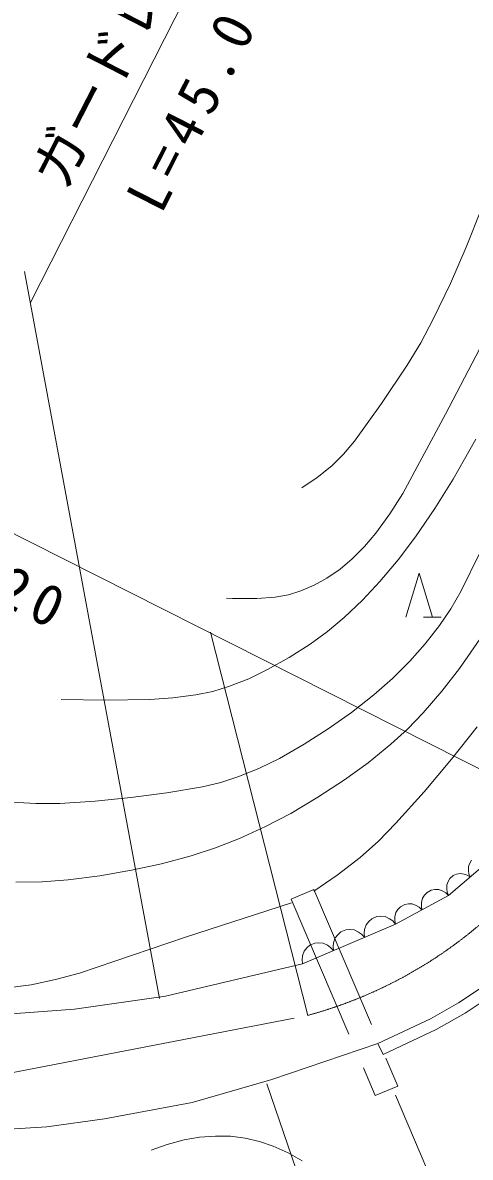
# Model space of a CAD drawing. Units: millimetres, scale not verified. Extents: x 61703 to 701703, y 4439 to 364439.
# Drawn here: x 406710 to 425020, y 245752 to 292105 of the extents above; entities that cross this region are included whole.
import ezdxf
from ezdxf.enums import TextEntityAlignment as Align

# ---------------------------------------------------------------- set-up
doc = ezdxf.new("R2010")
doc.units = ezdxf.units.MM
doc.header["$LTSCALE"] = 1000
doc.linetypes.add('DASHED', pattern=[7.5, 6, -1.5])
doc.linetypes.add('LONG_DASHED_DOTTED', pattern=[15.25, 12, -1.5, 0.25, -1.5])
doc.layers.add('S-SUV', color=7, linetype='Continuous', lineweight=13)
doc.styles.add('ＭＳ ゴシック', font='')
doc.styles.get('ＭＳ ゴシック').set_extended_font_data('MS Gothic')

msp = doc.modelspace()

# ---------------------------------------------------------------- linework, layer by layer
at = {"layer": 'S-SUV'}
for p, q in [((407026, 280674), (417325, 300899)), ((424854, 282930), (425494, 284535)), ((424205, 281446), (424854, 282930)), ((406790, 281943), (412302, 252241)), ((423502, 279989), (424205, 281446)), ((422989, 279029), (423502, 279989)), ((425709, 279367), (424009, 276108)), ((422430, 278111), (422989, 279029)), ((421380, 276546), (422430, 278111)), ((420277, 275011), (421380, 276546)), ((424009, 276108), (422252, 272869)), ((419836, 274482), (420277, 275011)), ((424316, 273458), (425242, 275093)), ((419360, 274004), (419836, 274482)), ((418759, 273531), (419360, 274004)), ((418124, 273109), (418759, 273531)), ((423570, 272263), (424316, 273458)), ((403574, 272622), (429193, 259704)), ((422252, 272869), (421728, 272043)), ((422773, 271101), (423570, 272263)), ((421728, 272043), (421154, 271249)), ((421154, 271249), (420695, 270706)), ((420695, 270706), (420193, 270204)), ((422068, 270166), (422773, 271101)), ((424626, 268869), (425440, 270507)), ((419693, 269786), (419157, 269416)), ((420193, 270204), (419693, 269786)), ((421322, 269277), (422068, 270166)), ((419157, 269416), (418637, 269128)), ((422377, 267822), (422926, 269618)), ((422926, 269618), (423475, 267822)), ((418092, 268895), (417577, 268737)), ((418637, 269128), (418092, 268895)), ((420610, 268518), (421322, 269277)), ((424219, 268158), (424626, 268869)), ((415288, 268587), (415045, 268595)), ((415520, 268580), (415288, 268587)), ((416285, 268578), (415520, 268580)), ((417040, 268637), (416285, 268578)), ((417577, 268737), (417040, 268637)), ((419862, 267808), (420610, 268518)), ((423761, 267480), (424219, 268158)), ((419180, 267236), (419862, 267808)), ((423101, 267822), (423821, 267822)), ((423175, 266731), (423761, 267480)), ((418372, 251550), (414387, 267199)), ((418463, 266714), (419180, 267236)), ((424571, 265728), (425629, 267227)), ((417612, 266170), (418463, 266714)), ((422547, 266027), (423175, 266731)), ((416726, 265676), (417612, 266170)), ((415956, 265305), (416726, 265676)), ((421831, 265314), (422547, 266027)), ((423848, 264792), (424571, 265728)), ((415174, 264996), (415956, 265305)), ((421074, 264646), (421831, 265314)), ((413796, 264640), (414487, 264787)), ((414487, 264787), (415174, 264996)), ((423087, 263904), (423848, 264792)), ((408291, 264456), (410096, 264425)), ((410096, 264425), (411905, 264455)), ((411905, 264455), (412855, 264518)), ((412855, 264518), (413796, 264640)), ((420163, 263928), (421074, 264646)), ((419211, 263255), (420163, 263928)), ((422449, 263243), (423087, 263904)), ((424256, 262013), (425305, 263345)), ((418225, 262626), (419211, 263255)), ((421769, 262626), (422449, 263243)), ((417210, 262051), (418225, 262626)), ((420835, 261874), (421769, 262626)), ((416392, 261650), (417210, 262051)), ((423137, 260684), (424256, 262013)), ((415553, 261305), (416392, 261650)), ((419870, 261175), (420835, 261874)), ((414070, 260886), (414816, 261066)), ((414816, 261066), (415553, 261305)), ((418784, 260459), (419870, 261175)), ((411138, 260454), (412611, 260641)), ((412611, 260641), (414070, 260886)), ((421978, 259398), (423137, 260684)), ((406262, 260263), (407245, 260207)), ((407245, 260207), (408227, 260211)), ((408227, 260211), (409679, 260302)), ((409679, 260302), (411138, 260454)), ((417675, 259801), (418784, 260459)), ((416636, 259262), (417675, 259801)), ((415579, 258783), (416636, 259262)), ((421261, 258672), (421978, 259398)), ((414601, 258398), (415579, 258783)), ((420511, 257997), (421261, 258672)), ((413605, 258070), (414601, 258398)), ((411159, 257480), (412391, 257747)), ((412391, 257747), (413605, 258070)), ((419577, 257284), (420511, 257997)), ((424129, 256453), (425900, 257960)), ((424996, 257775), (424944, 257639)), ((425072, 257897), (424996, 257775)), ((409864, 257255), (411159, 257480)), ((418614, 256622), (419577, 257284)), ((424456, 257316), (424324, 257260)), ((424599, 257345), (424456, 257316)), ((424768, 257322), (424599, 257345)), ((424895, 257280), (424768, 257322)), ((425014, 257207), (424895, 257280)), ((424944, 257639), (424941, 257468)), ((424941, 257468), (424963, 257339)), ((424963, 257339), (425014, 257207)), ((406435, 256987), (407505, 257009)), ((407505, 257009), (408572, 257092)), ((408572, 257092), (409864, 257255)), ((424059, 256886), (424056, 256715)), ((424111, 257022), (424059, 256886)), ((424187, 257143), (424111, 257022)), ((424324, 257260), (424187, 257143)), ((417696, 256301), (418615, 256695)), ((421953, 255281), (424129, 256453)), ((423149, 256462), (423064, 256333)), ((423255, 256572), (423149, 256462)), ((423423, 256663), (423255, 256572)), ((423573, 256691), (423423, 256663)), ((423728, 256690), (423573, 256691)), ((423899, 256628), (423728, 256690)), ((424021, 256557), (423899, 256628)), ((424129, 256453), (424021, 256557)), ((424056, 256715), (424078, 256585)), ((424078, 256585), (424129, 256453)), ((413368, 254744), (417707, 256151)), ((422061, 255876), (421976, 255747)), ((422166, 255986), (422061, 255876)), ((422335, 256077), (422166, 255986)), ((422485, 256105), (422335, 256077)), ((422640, 256104), (422485, 256105)), ((422810, 256042), (422640, 256104)), ((422933, 255971), (422810, 256042)), ((423041, 255867), (422933, 255971)), ((423023, 256156), (423017, 256016)), ((423017, 256016), (423041, 255867)), ((423064, 256333), (423023, 256156)), ((420993, 255501), (420864, 255389)), ((421189, 255585), (420993, 255501)), ((421359, 255601), (421189, 255585)), ((421531, 255584), (421359, 255601)), ((421714, 255498), (421531, 255584)), ((421843, 255407), (421714, 255498)), ((421934, 255570), (421929, 255430)), ((421929, 255430), (421953, 255281)), ((421976, 255747), (421934, 255570)), ((418149, 253655), (421953, 255281)), ((419725, 254959), (419596, 254847)), ((419922, 255043), (419725, 254959)), ((420091, 255059), (419922, 255043)), ((420263, 255042), (420091, 255059)), ((420446, 254956), (420263, 255042)), ((420575, 254865), (420446, 254956)), ((420693, 255061), (420673, 254907)), ((420757, 255254), (420693, 255061)), ((420864, 255389), (420757, 255254)), ((421953, 255281), (421843, 255407)), ((409038, 253279), (413368, 254744)), ((418654, 254500), (418457, 254416)), ((418823, 254517), (418654, 254500)), ((418995, 254500), (418823, 254517)), ((419178, 254414), (418995, 254500)), ((419426, 254519), (419406, 254364)), ((419490, 254712), (419426, 254519)), ((419596, 254847), (419490, 254712)), ((420685, 254739), (420575, 254865)), ((420673, 254907), (420685, 254739)), ((418222, 254169), (418158, 253977)), ((418329, 254305), (418222, 254169)), ((418457, 254416), (418329, 254305)), ((419307, 254322), (419178, 254414)), ((419417, 254197), (419307, 254322)), ((419406, 254364), (419417, 254197)), ((412546, 252335), (418149, 253655)), ((418158, 253977), (418138, 253822)), ((418138, 253822), (418149, 253655)), ((408053, 253012), (409038, 253279)), ((405873, 252652), (407058, 252804)), ((407058, 252804), (408053, 253012)), ((424542, 252063), (426061, 253076)), ((426365, 252678), (424803, 251637)), ((408830, 251799), (412546, 252335)), ((405223, 251544), (408830, 251799)), ((423387, 251415), (424542, 252063)), ((421237, 250402), (423387, 251415)), ((424803, 251637), (423616, 250970)), ((423616, 250970), (421450, 249950)), ((416899, 248927), (421237, 250402)), ((421237, 250402), (421450, 249950)), ((413648, 247995), (416899, 248927)), ((416702, 248760), (425009, 224501)), ((421132, 248270), (422052, 248663)), ((410062, 247325), (413648, 247995)), ((421955, 248284), (430062, 229335)), ((407695, 246990), (410062, 247325)), ((405137, 246847), (407695, 246990)), ((413946, 246573), (414601, 246622)), ((414601, 246622), (415206, 246609)), ((415206, 246609), (415815, 246535)), ((411967, 246043), (412622, 246281)), ((412622, 246281), (413310, 246466)), ((413310, 246466), (413946, 246573)), ((415815, 246535), (416392, 246403)), ((416392, 246403), (416961, 246210)), ((416961, 246210), (417565, 245937)), ((417565, 245937), (418143, 245609))]:
    msp.add_line(p, q, dxfattribs=at)
at = {"layer": 'S-SUV', "linetype": 'DASHED'}
for p, q in [((418615, 256695), (422052, 248663)), ((417696, 256301), (421132, 248270))]:
    msp.add_line(p, q, dxfattribs=at)
at = {"layer": 'S-SUV', "linetype": 'LONG_DASHED_DOTTED'}
msp.add_line((406032, 249166), (418372, 251550), dxfattribs=at)
msp.add_arc((413584, 269162), 18251, 285.2089, 328.7877, dxfattribs=at)

# ---------------------------------------------------------------- texts
at = {"layer": 'S-SUV', "style": 'ＭＳ ゴシック'}
msp.add_text('ガードレール', height=1686, rotation=62.8, dxfattribs=at).set_placement((408908, 284959), align=Align.BOTTOM_LEFT)
at = {"layer": 'S-SUV', "char_height": 1686, "attachment_point": 7, "style": 'ＭＳ ゴシック'}
for s, insert, rotation in [('\\T1.3;L=45.0', (412399, 284221), 63), ('\\T1.3;R=20', (402810, 269769), 334)]:
    msp.add_mtext(s, dxfattribs=dict(at, insert=insert, rotation=rotation))

doc.saveas('drawing.dxf')
